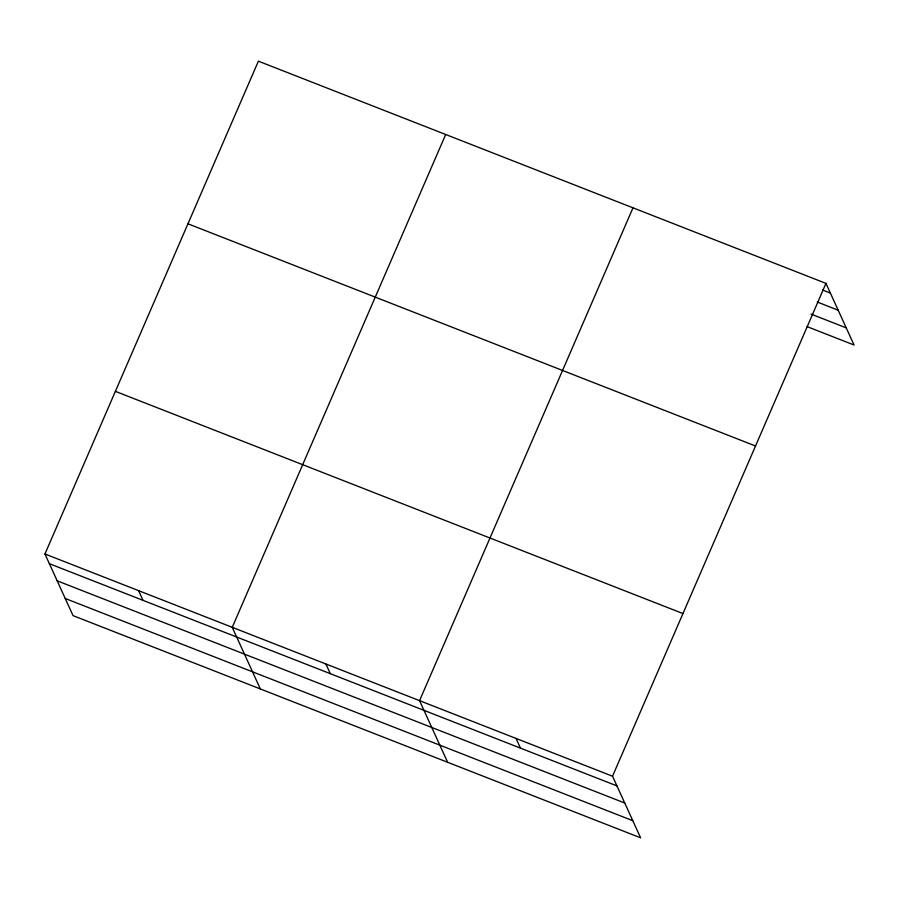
<?xml version="1.0" encoding="UTF-8"?>
<svg xmlns="http://www.w3.org/2000/svg" width="899" height="899" viewBox="0 0 899 899"><rect width="100%" height="100%" fill="white"/><g stroke="black" fill="none" stroke-linecap="round" stroke-linejoin="round"><path stroke-width="1.35" d="M44.95 553.986L612.522 776.208L640.616 837.834L73.044 615.624L44.95 553.986L258.384 61.166L825.956 283.376L854.05 345.014L807.111 326.629M445.69 134.49L232.245 627.322L260.339 688.96M632.986 207.826L419.552 700.647L447.635 762.285M612.522 776.208L825.956 283.376M822.551 290.006L830.373 293.063M817.326 302.042L838.194 310.211M811.033 314.088L846.24 327.865M187.947 223.795L755.531 446.005M115.387 391.357L682.959 613.567M49.366 563.684L616.939 785.895M57.176 580.821L624.76 803.032M65.222 598.487L632.806 820.697M516.037 738.427L520.454 748.114M325.899 663.99L330.315 673.677M138.603 590.654L143.02 600.341"/></g></svg>
